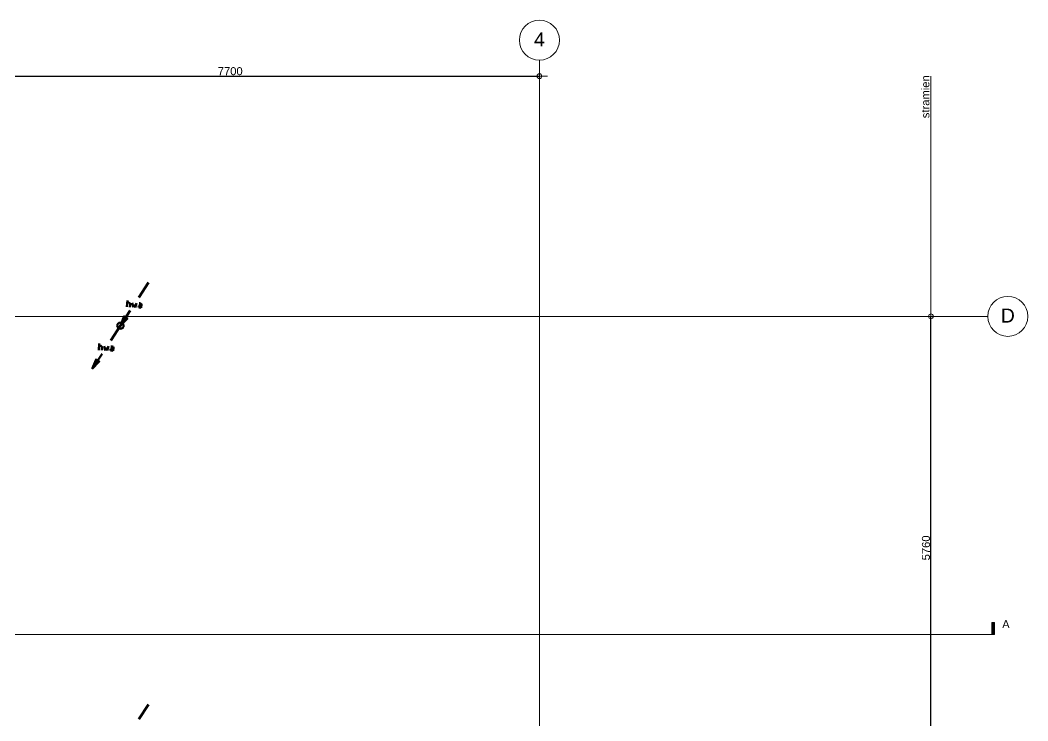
# Model space of a CAD drawing. Header units: metres. Extents: x -4.5 to 35.1, y -3.6 to 25.4.
# Drawn here: x 14.81 to 27.4, y 16.21 to 24.96 of the extents above; entities that cross this region are included whole.
import ezdxf

# ---------------------------------------------------------------- set-up
doc = ezdxf.new("R2010")
doc.units = ezdxf.units.M
doc.header["$PDMODE"] = 65
doc.layers.add('New_A Stramien', color=7, linetype='Continuous', lineweight=13)
doc.layers.add('Standard', color=7, linetype='Continuous', lineweight=25)
doc.styles.add('ARIAL', font='ARIAL.TTF')
doc.dimstyles.new('_DIMSTYLE_3', dxfattribs={"dimtxt": 0.1, "dimasz": 0.2, "dimexe": 0, "dimexo": 0, "dimgap": 0.05, "dimtad": 2, "dimdec": 0, "dimlfac": 1000, "dimrnd": 1, "dimdsep": 46, "dimtxsty": 'ARIAL', "dimblk1": 'ALL_ML_KREIS', "dimblk2": 'ALL_ML_KREIS', "dimsah": 1, "dimcen": 0, "dimclrd": 9, "dimclre": 9, "dimclrt": 9, "dimadec": 0, "dimazin": 0, "dimtfac": 1, "dimtdec": 0, "dimtix": 1, "dimtmove": 2, "dimatfit": 3, "dimfxl": 0, "dimtzin": 0, "dimlwd": 0, "dimlwe": 13, "dimarcsym": 0})

# ---------------------------------------------------------------- blocks, each defined once
blk = doc.blocks.new('COMPLEXOBJECT_0')
at = {"layer": 'Standard', "color": 252, "linetype": 'Continuous', "lineweight": 13, "insert": (27.15, 21.27), "char_height": 0.175, "width": 0.26487, "attachment_point": 5, "style": 'ARIAL'}
blk.add_mtext('\\W0.99;D', dxfattribs=at)
blk = doc.blocks.new('ALL_ML_KREIS')
at = {"color": 0, "linetype": 'ByBlock', "lineweight": -2}
for p, q in [((-1, 0), (0.5, 0)), ((0, -0.5), (0, 0.5))]:
    blk.add_line(p, q, dxfattribs=at)
blk.add_circle((0, 0), 0.15, dxfattribs=at)
blk = doc.blocks.new('*D7')
at = {"layer": 'DEFPOINTS', "color": 252, "linetype": 'Continuous', "lineweight": 13}
for p in [(13.6, 24.26), (13.6, 24.26), (21.3, 24.26)]:
    blk.add_point(p, dxfattribs=at)
at = {"layer": 'Standard', "color": 9, "linetype": 'Continuous', "lineweight": -2}
for p, q in [((13.6, 24.26), (13.6, 24.26)), ((21.3, 24.26), (21.3, 24.26))]:
    blk.add_line(p, q, dxfattribs=at)
at = {"layer": 'Standard', "color": 252, "linetype": 'Continuous', "lineweight": -2}
blk.add_line((13.6, 24.26), (21.3, 24.26), dxfattribs=at)
at = {"layer": 'Standard', "color": 9, "linetype": 'Continuous', "lineweight": 13, "xscale": 0.2, "yscale": 0.2, "zscale": 0.2, "rotation": 180}
blk.add_blockref('ALL_ML_KREIS', (13.6, 24.26), dxfattribs=at)
at = {"layer": 'Standard', "color": 9, "linetype": 'Continuous', "lineweight": 13, "xscale": 0.2, "yscale": 0.2, "zscale": 0.2}
blk.add_blockref('ALL_ML_KREIS', (21.3, 24.26), dxfattribs=at)
at = {"layer": 'Standard', "color": 9, "linetype": 'Continuous', "lineweight": 13, "insert": (17.438, 24.322), "char_height": 0.1, "width": 0.4, "attachment_point": 5, "style": 'ARIAL'}
blk.add_mtext('\\A1;{7700}', dxfattribs=at)
blk = doc.blocks.new('*D9')
at = {"layer": 'DEFPOINTS', "color": 252, "linetype": 'Continuous', "lineweight": 13}
for p in [(26.19, 21.26), (26.19, 15.5), (26.19, 15.5)]:
    blk.add_point(p, dxfattribs=at)
at = {"layer": 'Standard', "color": 9, "linetype": 'Continuous', "lineweight": -2}
for p, q in [((26.19, 21.26), (26.19, 21.26)), ((26.19, 15.5), (26.19, 15.5))]:
    blk.add_line(p, q, dxfattribs=at)
at = {"layer": 'Standard', "color": 252, "linetype": 'Continuous', "lineweight": -2}
blk.add_line((26.19, 15.5), (26.19, 21.26), dxfattribs=at)
at = {"layer": 'Standard', "color": 9, "linetype": 'Continuous', "lineweight": 13, "xscale": 0.2, "yscale": 0.2, "zscale": 0.2}
for p, rotation in [((26.19, 21.26), 90), ((26.19, 15.5), -90.00000000000001)]:
    blk.add_blockref('ALL_ML_KREIS', p, dxfattribs=dict(at, rotation=rotation))
at = {"layer": 'Standard', "color": 9, "linetype": 'Continuous', "lineweight": 13, "insert": (26.128, 18.368), "char_height": 0.1, "width": 0.4, "attachment_point": 5, "rotation": 90, "style": 'ARIAL'}
blk.add_mtext('\\A1;{5760}', dxfattribs=at)
blk = doc.blocks.new('NSY101')
at = {"color": 0, "linetype": 'ByBlock', "lineweight": -2}
blk.add_circle((0, 0), 0.05, dxfattribs=at)
blk = doc.blocks.new('*D21')
at = {"layer": 'DEFPOINTS', "color": 252, "linetype": 'Continuous', "lineweight": 13}
for p in [(26.19, 21.26), (26.19, 15.5), (26.19, 15.5)]:
    blk.add_point(p, dxfattribs=at)
at = {"layer": 'Standard', "color": 9, "linetype": 'Continuous', "lineweight": -2}
for p, q in [((26.19, 21.26), (26.19, 21.26)), ((26.19, 15.5), (26.19, 15.5))]:
    blk.add_line(p, q, dxfattribs=at)
at = {"layer": 'Standard', "color": 252, "linetype": 'Continuous', "lineweight": -2}
blk.add_line((26.19, 15.5), (26.19, 21.26), dxfattribs=at)
at = {"layer": 'Standard', "color": 9, "linetype": 'Continuous', "lineweight": 13, "xscale": 0.2, "yscale": 0.2, "zscale": 0.2}
for p, rotation in [((26.19, 21.26), 90), ((26.19, 15.5), -90.00000000000001)]:
    blk.add_blockref('ALL_ML_KREIS', p, dxfattribs=dict(at, rotation=rotation))
at = {"layer": 'Standard', "color": 9, "linetype": 'Continuous', "lineweight": 13, "insert": (26.128, 18.368), "char_height": 0.1, "width": 0.4, "attachment_point": 5, "rotation": 90, "style": 'ARIAL'}
blk.add_mtext('\\A1;{5760}', dxfattribs=at)
blk = doc.blocks.new('COMPLEXOBJECT_4')
at = {"layer": 'Standard', "color": 252, "linetype": 'Continuous', "lineweight": 13, "insert": (21.3, 24.72), "char_height": 0.175, "width": 0.22374, "attachment_point": 5, "style": 'ARIAL'}
blk.add_mtext('\\W0.99;4', dxfattribs=at)

msp = doc.modelspace()

# ---------------------------------------------------------------- hatches: boundary and pattern name
at = {"layer": 'Standard', "linetype": 'Continuous', "lineweight": 13}
msp.add_hatch(color=0, dxfattribs=at).paths.add_polyline_path([(26.9817, 17.284), (26.9817, 17.434), (26.9517, 17.434), (26.9517, 17.284)])
msp.add_hatch(color=0, dxfattribs=at).paths.add_polyline_path([(26.9817, 17.284), (26.9817, 17.434), (26.9517, 17.434), (26.9517, 17.284)])

# ---------------------------------------------------------------- linework, layer by layer
at = {"layer": 'New_A Stramien', "color": 252, "linetype": 'Continuous', "lineweight": 13}
for p, q in [((21.3, 23.4554), (21.3, 24.46)), ((21.3, -1.7955), (21.3, 23.4554)), ((21.3, -1.7955), (21.3, 23.4554)), ((-2.89, 21.26), (25.9, 21.26)), ((-2.89, 21.26), (25.9, 21.26)), ((-2.89, 21.26), (25.9, 21.26)), ((25.9, 21.26), (26.9, 21.26)), ((25.9, 21.26), (26.9, 21.26))]:
    msp.add_line(p, q, dxfattribs=at)
for centre, start, end in [((21.3, 24.71), 90, 270), ((21.3, 24.71), 270, 90), ((27.15, 21.26), 0, 180), ((27.15, 21.26), 0, 180), ((27.15, 21.26), 180, 0), ((27.15, 21.26), 180, 0)]:
    msp.add_arc(centre, 0.25, start, end, dxfattribs=at)
at = {"layer": 'Standard', "color": 252, "linetype": 'Continuous', "lineweight": 13}
for p, q in [((26.19, 21.26), (26.19, 24.26)), ((26.19, 21.26), (26.19, 24.26)), ((26.9517, 17.434), (26.9817, 17.434)), ((26.9517, 17.284), (26.9517, 17.434)), ((26.9517, 17.434), (26.9817, 17.434)), ((26.9517, 17.284), (26.9517, 17.434)), ((26.9817, 17.434), (26.9817, 17.284)), ((26.9817, 17.434), (26.9817, 17.284)), ((-4.1221, 17.284), (26.8317, 17.284)), ((-4.1221, 17.284), (26.8317, 17.284)), ((-4.1221, 17.284), (26.8317, 17.284)), ((26.9817, 17.284), (26.4717, 17.284)), ((26.9817, 17.284), (26.4717, 17.284)), ((26.9817, 17.284), (26.9517, 17.284)), ((26.9817, 17.284), (26.9517, 17.284))]:
    msp.add_line(p, q, dxfattribs=at)
at = {"layer": 'Standard', "color": 4, "linetype": 'Continuous', "lineweight": 50}
for p, q in [((16.2949, 21.4969), (16.4174, 21.6826)), ((16.148, 21.3785), (16.1541, 21.4581)), ((16.1521, 21.4316), (16.1725, 21.4316)), ((16.1827, 21.4254), (16.1725, 21.4316)), ((16.1868, 21.4152), (16.1827, 21.4254)), ((16.1868, 21.4152), (16.1847, 21.3764)), ((16.2133, 21.4295), (16.2255, 21.3744)), ((16.2255, 21.3744), (16.2398, 21.4091)), ((16.2398, 21.4091), (16.2521, 21.3724)), ((16.2521, 21.3724), (16.2684, 21.4254)), ((16.3051, 21.3968), (16.297, 21.3928)), ((16.299, 21.4234), (16.3133, 21.4234)), ((16.3051, 21.3968), (16.3276, 21.3948)), ((16.3255, 21.4173), (16.3133, 21.4234)), ((16.3296, 21.4071), (16.3255, 21.4173)), ((16.3296, 21.4071), (16.3276, 21.3683)), ((16.0663, 21.1438), (16.1868, 21.3316)), ((16.297, 21.3928), (16.2929, 21.3846)), ((16.2929, 21.3846), (16.2949, 21.3744)), ((16.2949, 21.3744), (16.3051, 21.3703)), ((16.3276, 21.3683), (16.3051, 21.3703)), ((16.0296, 21.1601), (16.0276, 21.1438)), ((16.0378, 21.1724), (16.0296, 21.1601)), ((16.052, 21.1805), (16.0378, 21.1724)), ((16.0663, 21.1846), (16.052, 21.1805)), ((16.0806, 21.1805), (16.0663, 21.1846)), ((16.0949, 21.1724), (16.0806, 21.1805)), ((16.1031, 21.1601), (16.0949, 21.1724)), ((16.1051, 21.1438), (16.1031, 21.1601)), ((15.9459, 20.9581), (16.0663, 21.1438)), ((16.0276, 21.1438), (16.0296, 21.1295)), ((16.0296, 21.1295), (16.0378, 21.1152)), ((16.0378, 21.1152), (16.052, 21.107)), ((16.052, 21.107), (16.0663, 21.105)), ((16.0663, 21.105), (16.0806, 21.107)), ((16.0806, 21.107), (16.0949, 21.1152)), ((16.0949, 21.1152), (16.1031, 21.1295)), ((16.1031, 21.1295), (16.1051, 21.1438)), ((15.799, 20.8397), (15.8031, 20.9193)), ((15.801, 20.8928), (15.8214, 20.8907)), ((15.7153, 20.605), (15.8378, 20.7907)), ((15.8317, 20.8866), (15.8214, 20.8907)), ((15.8357, 20.8744), (15.8317, 20.8866)), ((15.8357, 20.8744), (15.8337, 20.8376)), ((15.8643, 20.8887), (15.8745, 20.8356)), ((15.8745, 20.8356), (15.8888, 20.8703)), ((15.8888, 20.8703), (15.901, 20.8336)), ((15.901, 20.8336), (15.9174, 20.8866)), ((15.9459, 20.854), (15.9418, 20.8458)), ((15.9418, 20.8458), (15.9439, 20.8356)), ((15.9439, 20.8356), (15.9541, 20.8315)), ((15.9561, 20.858), (15.9459, 20.854)), ((15.948, 20.8846), (15.9643, 20.8846)), ((15.9765, 20.8295), (15.9541, 20.8315)), ((15.9561, 20.858), (15.9786, 20.856)), ((15.9745, 20.8785), (15.9643, 20.8846)), ((15.9786, 20.8682), (15.9745, 20.8785)), ((15.9786, 20.8682), (15.9765, 20.8295)), ((16.2949, 16.2269), (16.4174, 16.4126))]:
    msp.add_line(p, q, dxfattribs=at)
at = {"layer": 'Standard', "color": 7, "linetype": 'Continuous', "lineweight": 50}
for points in [[(16.0663, 21.1438), (16.1133, 21.2622), (16.1541, 21.2336), (16.0663, 21.1438)], [(15.7153, 20.605), (15.7623, 20.7213), (15.8031, 20.6948), (15.7153, 20.605)]]:
    msp.add_lwpolyline(points, close=True, dxfattribs=at)

# ---------------------------------------------------------------- block references
at = {"layer": 'New_A Stramien', "color": 252, "linetype": 'Continuous', "lineweight": 13, "xscale": 1e-09, "yscale": 1e-09, "zscale": 1e-09}
for p in [(21.3, 23.4554), (21.3, 23.4554), (25.9, 21.26), (25.9, 21.26), (25.9, 21.26), (25.9, 21.26)]:
    msp.add_blockref('NSY101', p, dxfattribs=at)
at = {"layer": 'Standard', "color": 252, "linetype": 'Continuous', "lineweight": 13}
for name in ['COMPLEXOBJECT_4', 'COMPLEXOBJECT_0']:
    msp.add_blockref(name, (0, 0), dxfattribs=at)

# ---------------------------------------------------------------- texts
at = {"layer": 'Standard', "color": 252, "linetype": 'Continuous', "lineweight": 13, "insert": (26.1716, 23.7352), "char_height": 0.1, "width": 0.588485, "attachment_point": 7, "rotation": 90, "style": 'ARIAL'}
msp.add_mtext('\\W1.00;stramien', dxfattribs=at)
msp.add_mtext('\\W1.00;stramien', dxfattribs=at)
at = {"layer": 'Standard', "color": 252, "linetype": 'Continuous', "lineweight": 13, "insert": (27.1724, 17.4157), "char_height": 0.1, "width": 0.142664, "attachment_point": 6, "style": 'ARIAL'}
msp.add_mtext('\\W0.99;A', dxfattribs=at)
msp.add_mtext('\\W0.99;A', dxfattribs=at)

# ---------------------------------------------------------------- dimensions: what is measured, and where the dimension line sits
at = {"layer": 'Standard', "color": 252, "linetype": 'Continuous', "lineweight": 13}
dim = msp.add_linear_dim(base=(21.3, 24.26), p1=(13.6, 24.26), p2=(21.3, 24.26), dimstyle='_DIMSTYLE_3', override={"dimpost": '<>', "dimclrd": 9, "dimclre": 9, "dimclrt": 9, "dimlwd": 0, "dimlwe": 13}, dxfattribs=at)
dim.commit()
dim.dimension.update_dxf_attribs({"geometry": '*D7', "text_midpoint": (17.438, 24.3217), "dimtype": 160})
for picture in ['*D9', '*D21']:
    dim = msp.add_linear_dim(base=(26.19, 21.26), p1=(26.19, 15.5), p2=(26.19, 21.26), angle=90, dimstyle='_DIMSTYLE_3', override={"dimpost": '<>', "dimclrd": 9, "dimclre": 9, "dimclrt": 9, "dimlwd": 0, "dimlwe": 13}, dxfattribs=at)
    dim.commit()
    dim.dimension.update_dxf_attribs({"geometry": picture, "text_midpoint": (26.1283, 18.368), "dimtype": 160})

doc.saveas('drawing.dxf')
